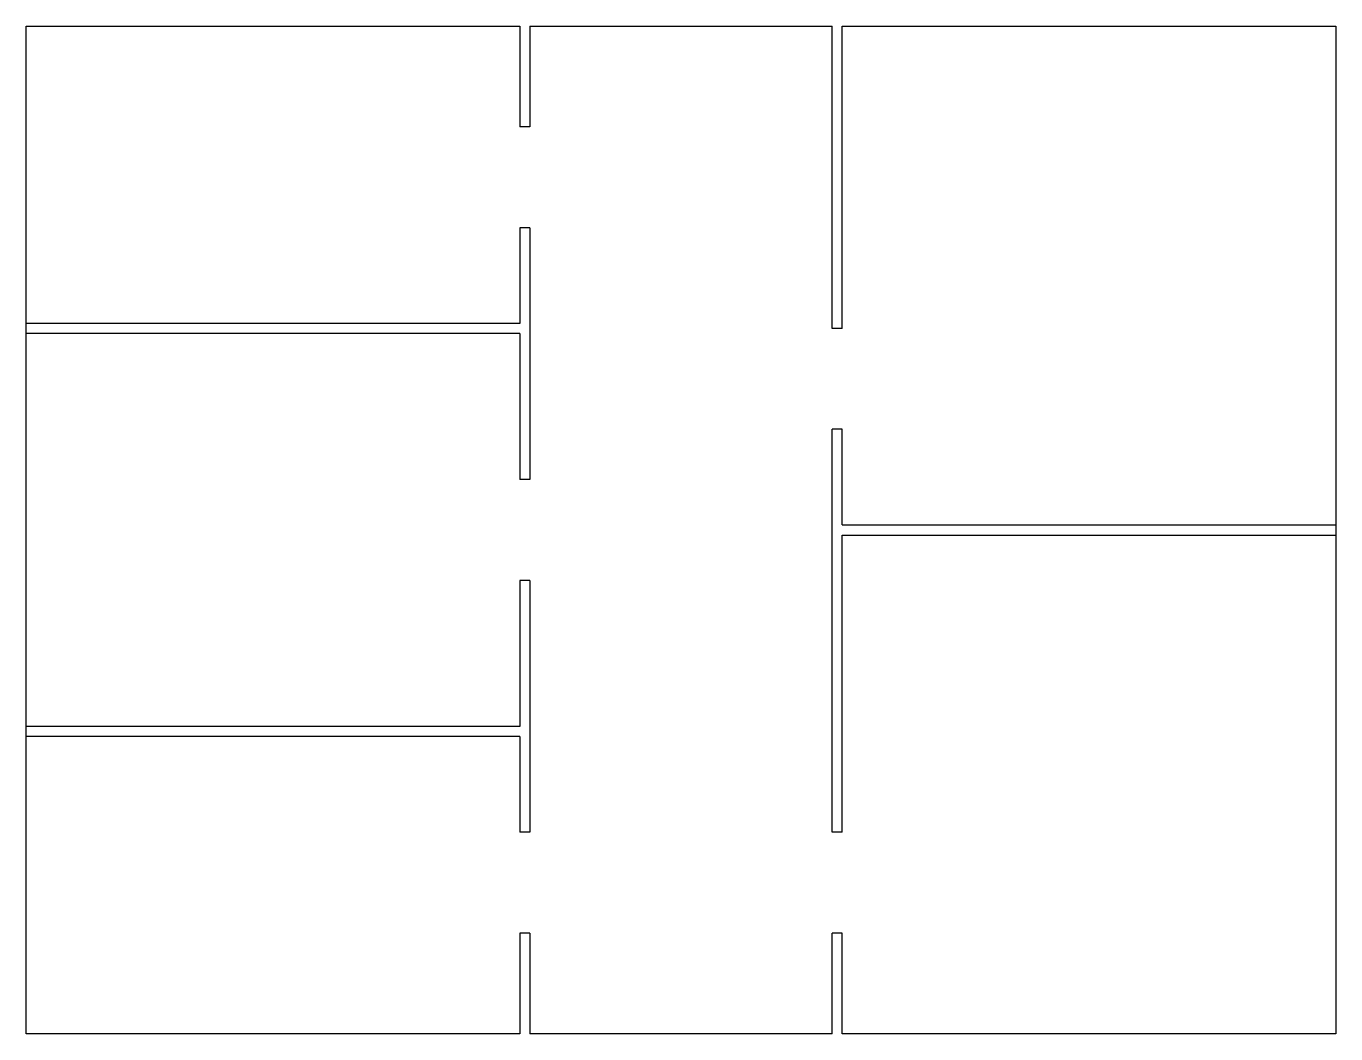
# Model space of a CAD drawing. Header units: millimetres. Extents: x 1 to 14, y 1 to 11.
import ezdxf

# ---------------------------------------------------------------- set-up
doc = ezdxf.new("R2010")
doc.units = ezdxf.units.MM

msp = doc.modelspace()

# ---------------------------------------------------------------- linework, layer by layer
for p, q in [((5.9, 11), (5.9, 10)), ((6, 11), (6, 10)), ((9, 8), (9, 11)), ((9.1, 8), (9.1, 11)), ((6, 10), (5.9, 10)), ((5.9, 9), (5.9, 8.05)), ((6, 9), (5.9, 9)), ((6, 9), (6, 6.5)), ((5.9, 8.05), (1, 8.05)), ((5.9, 7.95), (1, 7.95)), ((5.9, 7.95), (5.9, 6.5)), ((9.1, 8), (9, 8)), ((9, 3), (9, 7)), ((9.1, 7), (9, 7)), ((9.1, 6.05), (9.1, 7)), ((6, 6.5), (5.9, 6.5)), ((9.1, 6.05), (14, 6.05)), ((9.1, 3), (9.1, 5.95)), ((9.1, 5.95), (14, 5.95)), ((5.9, 5.5), (5.9, 4.05)), ((6, 5.5), (5.9, 5.5)), ((6, 5.5), (6, 3)), ((5.9, 4.05), (1, 4.05)), ((5.9, 3.95), (1, 3.95)), ((5.9, 3.95), (5.9, 3)), ((6, 3), (5.9, 3)), ((9.1, 3), (9, 3)), ((5.9, 2), (5.9, 1)), ((6, 2), (5.9, 2)), ((6, 2), (6, 1)), ((9, 1), (9, 2)), ((9.1, 2), (9, 2)), ((9.1, 1), (9.1, 2))]:
    msp.add_line(p, q)
for points in [[(5.9, 1), (1, 1), (1, 11), (5.9, 11)], [(6, 11), (9, 11)], [(9.1, 11), (14, 11), (14, 1), (9.1, 1)], [(9, 1), (6, 1)]]:
    msp.add_lwpolyline(points)

doc.saveas('drawing.dxf')
